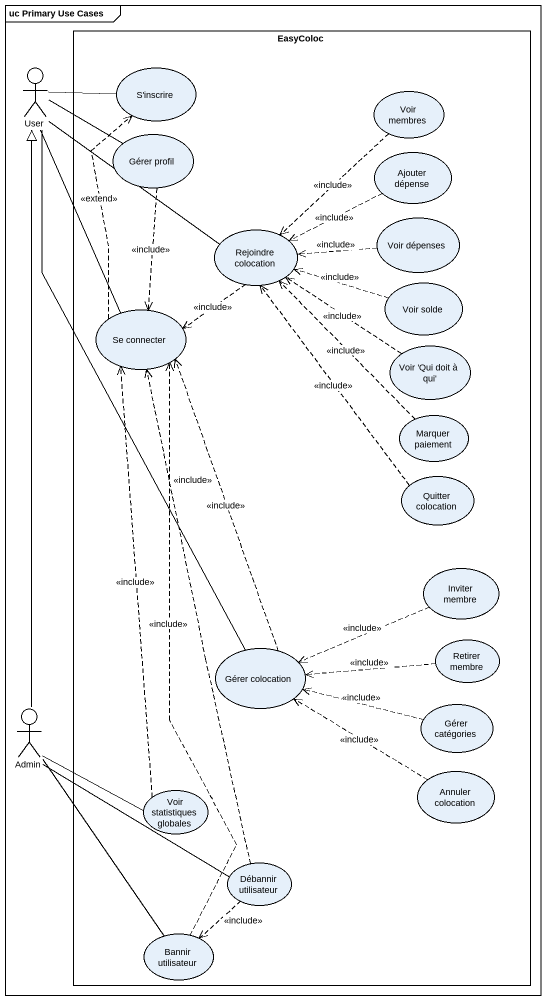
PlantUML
@startuml
mainframe uc Primary Use Cases
rectangle EasyColoc {
  usecase "S'inscrire" as S_inscrire
  usecase "Voir membres" as Voir_membres
  usecase "Gérer profil" as Gérer_profil
  usecase "Ajouter dépense" as Ajouter_dépense
  usecase "Rejoindre colocation" as Rejoindre_colocation
  usecase "Voir dépenses" as Voir_dépenses
  usecase "Se connecter" as Se_connecter
  usecase "Voir solde" as Voir_solde
  usecase "Voir 'Qui doit à qui'" as Voir_Qui_doit_à_qui
  usecase "Marquer paiement" as Marquer_paiement
  usecase "Quitter colocation" as Quitter_colocation
  usecase "Inviter membre" as Inviter_membre
  usecase "Gérer colocation" as Gérer_colocation
  usecase "Retirer membre" as Retirer_membre
  usecase "Gérer catégories" as Gérer_catégories
  usecase "Annuler colocation" as Annuler_colocation
  usecase "Voir statistiques globales" as Voir_statistiques_globales
  usecase "Débannir utilisateur" as Débannir_utilisateur
  usecase "Bannir utilisateur" as Bannir_utilisateur
}
actor User
actor Admin
User -right- S_inscrire
User -right- Gérer_profil
User -- Rejoindre_colocation
User -- Se_connecter
User -- Gérer_colocation
Voir_membres ..> Rejoindre_colocation : <<include>>
Gérer_profil ..> Se_connecter : <<include>>
Ajouter_dépense .left.> Rejoindre_colocation : <<include>>
Rejoindre_colocation ..> Se_connecter : <<include>>
Voir_dépenses .left.> Rejoindre_colocation : <<include>>
Se_connecter .up.> S_inscrire : <<extend>>
Voir_solde .left.> Rejoindre_colocation : <<include>>
Voir_Qui_doit_à_qui .up.> Rejoindre_colocation : <<include>>
Marquer_paiement .up.> Rejoindre_colocation : <<include>>
Quitter_colocation .up.> Rejoindre_colocation : <<include>>
Inviter_membre .left.> Gérer_colocation : <<include>>
Gérer_colocation .up.> Se_connecter : <<include>>
Retirer_membre .left.> Gérer_colocation : <<include>>
Admin -up-|> User
Admin -right- Voir_statistiques_globales
Admin -right- Débannir_utilisateur
Admin -- Bannir_utilisateur
Gérer_catégories .left.> Gérer_colocation : <<include>>
Annuler_colocation .up.> Gérer_colocation : <<include>>
Voir_statistiques_globales .up.> Se_connecter : <<include>>
Débannir_utilisateur .up.> Se_connecter : <<include>>
Débannir_utilisateur ..> Bannir_utilisateur : <<include>>
Bannir_utilisateur .up.> Se_connecter : <<include>>
@enduml
